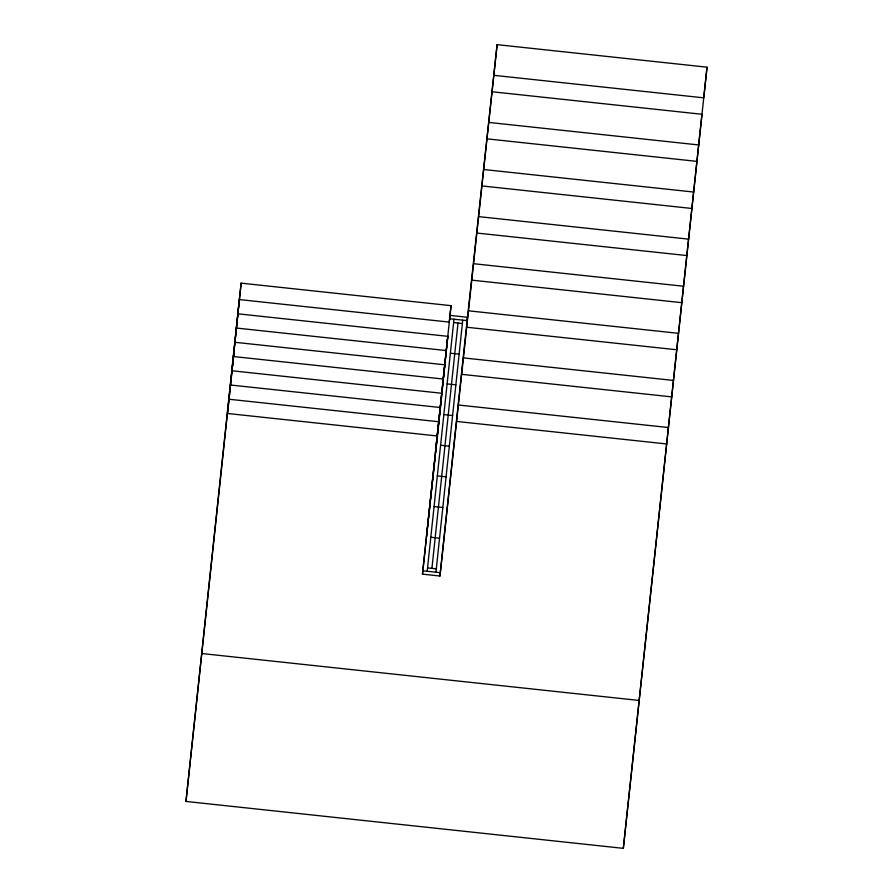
<?xml version="1.0" encoding="UTF-8"?>
<svg xmlns="http://www.w3.org/2000/svg" width="893" height="893" viewBox="0 0 893 893"><rect width="100%" height="100%" fill="white"/><g stroke="black" fill="none" stroke-linecap="round" stroke-linejoin="round"><path stroke-width="1.34" d="M451.043 305.663L422.467 574.132L439.959 576.018L492.054 91.745L701.976 114.271L623.325 848.35L185.978 801.434L239.335 299.568L449.257 322.094L451.043 305.663L241.121 283.137L237.862 313.811L447.784 336.326L442.738 383.432M241.121 283.137L231.957 370.762L441.879 393.288L426.43 536.771M185.978 801.434L233.743 354.331L228.999 399.238L438.932 421.764M441.544 396.86L440.405 407.521L230.483 385.006M441.879 393.288L443.441 378.621M443.497 377.717L447.873 335.902M438.016 430.672L437.458 435.996L227.525 413.481L229.311 397.05M438.307 428.004L438.876 422.668M439.066 420.424L439.78 413.76M440.059 411.093L440.495 407.096M427.189 571.263L453.99 319.214M431.922 568.383L458.009 323.032M435.94 572.201L462.741 320.152M439.959 576.018L467.463 317.283L449.972 315.396M493.84 75.325L497.1 44.65L707.022 67.176L703.762 97.839L493.84 75.325L492.054 91.745M623.325 848.35L707.022 67.176M238.163 311.612L233.43 356.53L443.352 379.045M436.219 444.77L444.837 364.813L234.904 342.287M422.467 574.132L435.371 455.285M435.583 453.32L437.481 435.94M466.76 323.969L497.1 44.65M488.795 122.419L698.717 144.945M487.009 138.85L696.931 161.376M483.749 169.514L693.671 192.04M481.963 185.945L691.885 208.471M478.704 216.619L688.626 239.145M476.918 233.051L686.84 255.565M473.658 263.714L683.58 286.24M471.872 280.145L681.794 302.671M468.613 310.82L678.535 333.335M449.614 318.745L467.106 320.62M453.633 322.563L462.384 323.5M466.827 327.251L676.749 349.766M236.377 328.044L446.31 350.569M450.373 353.226L459.125 354.175M463.567 357.914L673.489 380.44M461.781 374.346L671.703 396.872M447.114 383.901L455.865 384.838M458.522 405.02L668.444 427.535M443.854 414.564L452.595 415.513M456.736 421.451L666.658 443.966M440.595 445.239L449.335 446.176M437.336 475.902L446.076 476.851M434.065 506.577L442.816 507.514M430.806 537.251L439.557 538.189M427.546 567.915L436.297 568.852M422.813 570.794L440.316 572.67M202.041 653.553L639.388 700.48"/></g></svg>
